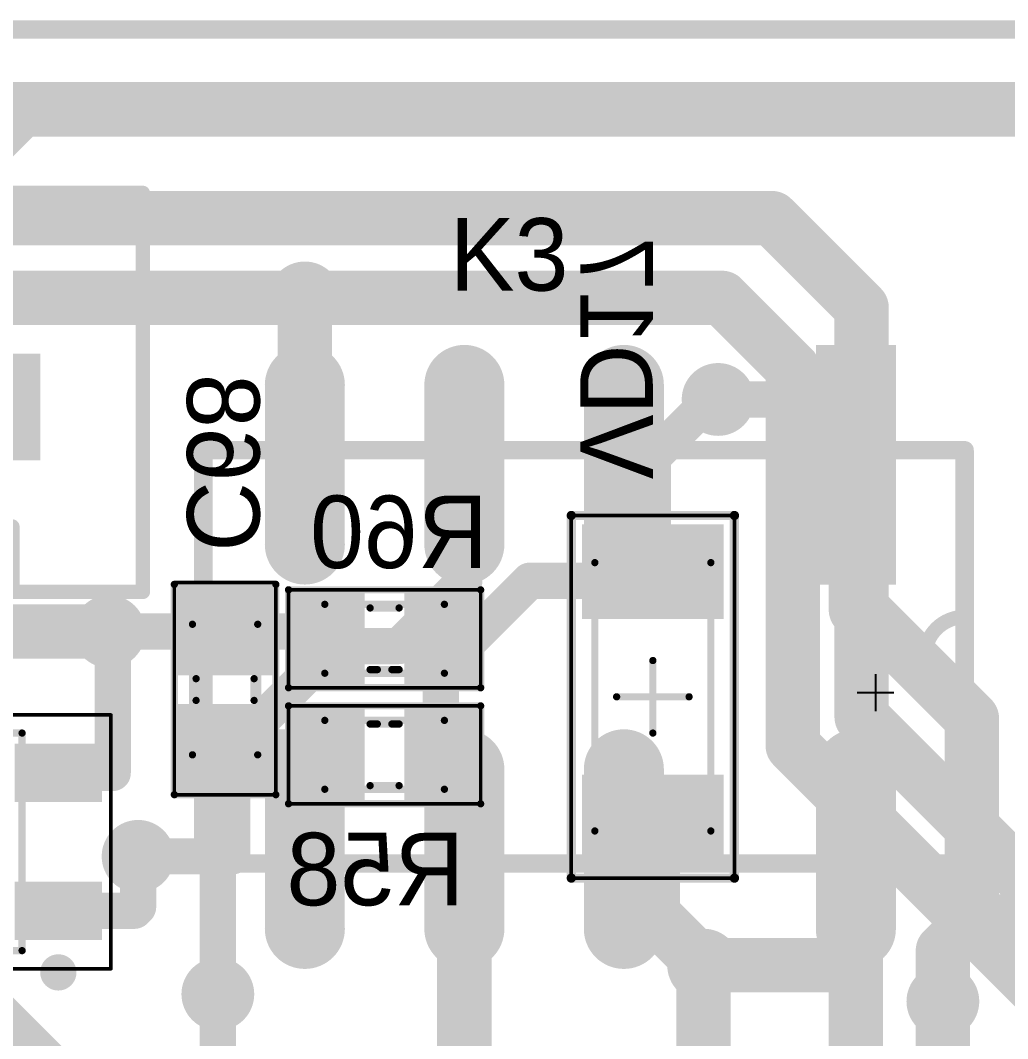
# Model space of a CAD drawing. Header units: millimetres. Extents: x 29 to 180, y 30 to 200.
# Drawn here: x 155.98 to 169.59, y 186.09 to 200.13 of the extents above; entities that cross this region are included whole.
import ezdxf

# ---------------------------------------------------------------- set-up
doc = ezdxf.new("R2010")
doc.units = ezdxf.units.MM
for name, color, linetype in [('BottomLayer', 5, 'Continuous'), ('BottomOverlay', 54, 'Continuous'), ('BottomPaste', 16, 'Continuous'), ('BottomSolder', 6, 'Continuous'), ('Mechanical1', 6, 'Continuous'), ('Mechanical13', 56, 'Continuous'), ('Mechanical15', 56, 'Continuous'), ('MultiLayer', 9, 'Continuous'), ('PadHoleLayer', 156, 'Continuous'), ('TopLayer', 1, 'Continuous'), ('TopOverlay', 2, 'Continuous'), ('TopPaste', 8, 'Continuous'), ('TopSolder', 216, 'Continuous'), ('ViaHoleLayer', 16, 'Continuous')]:
    doc.layers.add(name, color=color, linetype=linetype)

# ---------------------------------------------------------------- blocks, each defined once
blk = doc.blocks.new('FTR_B4GA_140')
at = {"layer": 'Mechanical13', "const_width": 0.254}
for points in [[(-0.2, -9), (-0.2, 1.5)], [(5.5, 1.5), (-0.2, 1.5)], [(5.5, -9), (5.5, 1.5)], [(5.5, -9), (-0.2, -9)]]:
    blk.add_lwpolyline(points, dxfattribs=at)
at = {"layer": 'Mechanical13', "const_width": 0.127}
for points in [[(-0.263, 1.5, 1), (-0.136, 1.5, 1)], [(-0.263, 1.5, 1), (-0.136, 1.5, 1)], [(5.436, 1.5, 1), (5.563, 1.5, 1)], [(5.436, 1.5, 1), (5.563, 1.5, 1)], [(-0.263, -9, 1), (-0.136, -9, 1)], [(-0.263, -9, 1), (-0.136, -9, 1)], [(5.436, -9, 1), (5.563, -9, 1)], [(5.436, -9, 1), (5.563, -9, 1)]]:
    blk.add_lwpolyline(points, format="xyb", close=True, dxfattribs=at)
at = {"layer": 'TopLayer', "const_width": 0.9}
for points in [[(6.4, 0), (4.2, 0)], [(1.1, -3.2), (-1.1, -3.2)], [(6.4, -3.2), (4.2, -3.2)], [(1.1, -5.4), (-1.1, -5.4)], [(6.4, -5.4), (4.2, -5.4)], [(1.1, -7.6), (-1.1, -7.6)], [(6.4, -7.6), (4.2, -7.6)]]:
    blk.add_lwpolyline(points, dxfattribs=at)
at = {"layer": 'TopLayer', "const_width": 0.45}
for points in [[(3.975, 0, 1), (4.425, 0, 1)], [(6.175, 0, 1), (6.625, 0, 1)], [(-1.325, -3.2, 1), (-0.875, -3.2, 1)], [(0.875, -3.2, 1), (1.325, -3.2, 1)], [(3.975, -3.2, 1), (4.425, -3.2, 1)], [(6.175, -3.2, 1), (6.625, -3.2, 1)], [(-1.325, -5.4, 1), (-0.875, -5.4, 1)], [(0.875, -5.4, 1), (1.325, -5.4, 1)], [(3.975, -5.4, 1), (4.425, -5.4, 1)], [(6.175, -5.4, 1), (6.625, -5.4, 1)], [(-1.325, -7.6, 1), (-0.875, -7.6, 1)], [(0.875, -7.6, 1), (1.325, -7.6, 1)], [(3.975, -7.6, 1), (4.425, -7.6, 1)], [(6.175, -7.6, 1), (6.625, -7.6, 1)]]:
    blk.add_lwpolyline(points, format="xyb", close=True, dxfattribs=at)
at = {"layer": 'TopLayer'}
blk.add_solid([(-1.55, -0.45), (1.55, -0.45), (-1.55, 0.45), (1.55, 0.45)], dxfattribs=at)
at = {"layer": 'TopOverlay', "const_width": 0.2}
for points in [[(-0.2, 1), (-0.2, 1.5)], [(2.1, 1.5), (-0.2, 1.5)], [(5.5, 1.5), (3.2, 1.5)], [(5.5, 1), (5.5, 1.5)], [(-0.2, -2.3), (-0.2, -0.9)], [(5.5, -2.3), (5.5, -0.9)], [(-0.2, -4.6), (-0.2, -4)], [(5.5, -4.6), (5.5, -4)], [(-0.2, -6.8), (-0.2, -6.3)], [(5.5, -6.8), (5.5, -6.3)], [(-0.2, -9), (-0.2, -8.6)], [(5.5, -9), (5.5, -8.6)], [(5.5, -9), (-0.2, -9)]]:
    blk.add_lwpolyline(points, dxfattribs=at)
at = {"layer": 'TopOverlay', "const_width": 0.1}
for points in [[(-0.25, 1.5, 1), (-0.15, 1.5, 1)], [(-0.25, 1.5, 1), (-0.15, 1.5, 1)], [(2.05, 1.5, 1), (2.15, 1.5, 1)], [(2.05, 1.5, 1), (2.15, 1.5, 1)], [(3.15, 1.5, 1), (3.25, 1.5, 1)], [(3.15, 1.5, 1), (3.25, 1.5, 1)], [(5.45, 1.5, 1), (5.55, 1.5, 1)], [(5.45, 1.5, 1), (5.55, 1.5, 1)], [(-0.25, 1, 1), (-0.15, 1, 1)], [(5.45, 1, 1), (5.55, 1, 1)], [(-0.25, -0.9, 1), (-0.15, -0.9, 1)], [(5.45, -0.9, 1), (5.55, -0.9, 1)], [(-0.25, -2.3, 1), (-0.15, -2.3, 1)], [(5.45, -2.3, 1), (5.55, -2.3, 1)], [(-0.25, -4, 1), (-0.15, -4, 1)], [(5.45, -4, 1), (5.55, -4, 1)], [(-0.25, -4.6, 1), (-0.15, -4.6, 1)], [(5.45, -4.6, 1), (5.55, -4.6, 1)], [(-0.25, -6.3, 1), (-0.15, -6.3, 1)], [(5.45, -6.3, 1), (5.55, -6.3, 1)], [(-0.25, -6.8, 1), (-0.15, -6.8, 1)], [(5.45, -6.8, 1), (5.55, -6.8, 1)], [(-0.25, -8.6, 1), (-0.15, -8.6, 1)], [(5.45, -8.6, 1), (5.55, -8.6, 1)], [(-0.25, -9, 1), (-0.15, -9, 1)], [(-0.25, -9, 1), (-0.15, -9, 1)], [(5.45, -9, 1), (5.55, -9, 1)], [(5.45, -9, 1), (5.55, -9, 1)]]:
    blk.add_lwpolyline(points, format="xyb", close=True, dxfattribs=at)
at = {"layer": 'TopOverlay', "const_width": 0.2}
blk.add_lwpolyline([(3.2, 1.5, -1), (2.1, 1.5)], format="xyb", dxfattribs=at)
at = {"layer": 'TopPaste', "const_width": 0.9}
for points in [[(6.4, 0), (4.2, 0)], [(1.1, -3.2), (-1.1, -3.2)], [(6.4, -3.2), (4.2, -3.2)], [(1.1, -5.4), (-1.1, -5.4)], [(6.4, -5.4), (4.2, -5.4)], [(1.1, -7.6), (-1.1, -7.6)], [(6.4, -7.6), (4.2, -7.6)]]:
    blk.add_lwpolyline(points, dxfattribs=at)
at = {"layer": 'TopPaste', "const_width": 0.45}
for points in [[(3.975, 0, 1), (4.425, 0, 1)], [(6.175, 0, 1), (6.625, 0, 1)], [(-1.325, -3.2, 1), (-0.875, -3.2, 1)], [(0.875, -3.2, 1), (1.325, -3.2, 1)], [(3.975, -3.2, 1), (4.425, -3.2, 1)], [(6.175, -3.2, 1), (6.625, -3.2, 1)], [(-1.325, -5.4, 1), (-0.875, -5.4, 1)], [(0.875, -5.4, 1), (1.325, -5.4, 1)], [(3.975, -5.4, 1), (4.425, -5.4, 1)], [(6.175, -5.4, 1), (6.625, -5.4, 1)], [(-1.325, -7.6, 1), (-0.875, -7.6, 1)], [(0.875, -7.6, 1), (1.325, -7.6, 1)], [(3.975, -7.6, 1), (4.425, -7.6, 1)], [(6.175, -7.6, 1), (6.625, -7.6, 1)]]:
    blk.add_lwpolyline(points, format="xyb", close=True, dxfattribs=at)
at = {"layer": 'TopPaste'}
blk.add_solid([(-1.55, -0.45), (1.55, -0.45), (-1.55, 0.45), (1.55, 0.45)], dxfattribs=at)
at = {"layer": 'TopSolder', "const_width": 1.103}
for points in [[(6.4, 0), (4.2, 0)], [(1.1, -3.2), (-1.1, -3.2)], [(6.4, -3.2), (4.2, -3.2)], [(1.1, -5.4), (-1.1, -5.4)], [(6.4, -5.4), (4.2, -5.4)], [(1.1, -7.6), (-1.1, -7.6)], [(6.4, -7.6), (4.2, -7.6)]]:
    blk.add_lwpolyline(points, dxfattribs=at)
at = {"layer": 'TopSolder', "const_width": 0.552}
for points in [[(3.924, 0, 1), (4.476, 0, 1)], [(6.124, 0, 1), (6.676, 0, 1)], [(-1.376, -3.2, 1), (-0.824, -3.2, 1)], [(0.824, -3.2, 1), (1.376, -3.2, 1)], [(3.924, -3.2, 1), (4.476, -3.2, 1)], [(6.124, -3.2, 1), (6.676, -3.2, 1)], [(-1.376, -5.4, 1), (-0.824, -5.4, 1)], [(0.824, -5.4, 1), (1.376, -5.4, 1)], [(3.924, -5.4, 1), (4.476, -5.4, 1)], [(6.124, -5.4, 1), (6.676, -5.4, 1)], [(-1.376, -7.6, 1), (-0.824, -7.6, 1)], [(0.824, -7.6, 1), (1.376, -7.6, 1)], [(3.924, -7.6, 1), (4.476, -7.6, 1)], [(6.124, -7.6, 1), (6.676, -7.6, 1)]]:
    blk.add_lwpolyline(points, format="xyb", close=True, dxfattribs=at)
at = {"layer": 'TopSolder'}
blk.add_solid([(-1.652, -0.552), (1.652, -0.552), (-1.652, 0.552), (1.652, 0.552)], dxfattribs=at)
blk = doc.blocks.new('SMD_R_0603_B_468')
at = {"layer": 'BottomLayer'}
for points in [[(-1.175, 0.525), (-1.175, -0.525), (-0.375, 0.525), (-0.375, -0.525)], [(0.375, 0.525), (0.375, -0.525), (1.175, 0.525), (1.175, -0.525)]]:
    blk.add_solid(points, dxfattribs=at)
at = {"layer": 'BottomOverlay', "const_width": 0.1}
for points in [[(1.325, 0.675), (-1.325, 0.675)], [(-1.325, 0.675), (-1.325, -0.675)], [(1.325, 0.675), (1.325, -0.675)], [(0.2, 0.425), (-0.2, 0.425)], [(-0.1, -0.425), (-0.2, -0.425)], [(0.1, -0.425), (-0.1, -0.425)], [(0.2, -0.425), (0.1, -0.425)], [(1.325, -0.675), (-1.325, -0.675)]]:
    blk.add_lwpolyline(points, dxfattribs=at)
at = {"layer": 'BottomOverlay', "const_width": 0.05}
for points in [[(-1.35, 0.675, 1), (-1.3, 0.675, 1)], [(-1.35, 0.675, 1), (-1.3, 0.675, 1)], [(1.3, 0.675, 1), (1.35, 0.675, 1)], [(1.3, 0.675, 1), (1.35, 0.675, 1)], [(-0.225, 0.425, 1), (-0.175, 0.425, 1)], [(0.175, 0.425, 1), (0.225, 0.425, 1)], [(-0.225, -0.425, 1), (-0.175, -0.425, 1)], [(-0.125, -0.425, 1), (-0.075, -0.425, 1)], [(-0.125, -0.425, 1), (-0.075, -0.425, 1)], [(0.075, -0.425, 1), (0.125, -0.425, 1)], [(0.075, -0.425, 1), (0.125, -0.425, 1)], [(0.175, -0.425, 1), (0.225, -0.425, 1)], [(-1.35, -0.675, 1), (-1.3, -0.675, 1)], [(-1.35, -0.675, 1), (-1.3, -0.675, 1)], [(1.3, -0.675, 1), (1.35, -0.675, 1)], [(1.3, -0.675, 1), (1.35, -0.675, 1)]]:
    blk.add_lwpolyline(points, format="xyb", close=True, dxfattribs=at)
at = {"layer": 'BottomPaste'}
for points in [[(-1.175, 0.525), (-1.175, -0.525), (-0.375, 0.525), (-0.375, -0.525)], [(0.375, 0.525), (0.375, -0.525), (1.175, 0.525), (1.175, -0.525)]]:
    blk.add_solid(points, dxfattribs=at)
at = {"layer": 'BottomSolder'}
for points in [[(-1.277, 0.627), (-1.277, -0.627), (-0.273, 0.627), (-0.273, -0.627)], [(0.273, 0.627), (0.273, -0.627), (1.277, 0.627), (1.277, -0.627)]]:
    blk.add_solid(points, dxfattribs=at)
at = {"layer": 'Mechanical13', "const_width": 0.1}
for points in [[(-0.825, 0.475), (-0.825, -0.475)], [(0.825, 0.475), (-0.825, 0.475)], [(0.825, 0.475), (0.825, -0.475)], [(0.825, -0.475), (-0.825, -0.475)]]:
    blk.add_lwpolyline(points, dxfattribs=at)
at = {"layer": 'Mechanical13', "const_width": 0.05}
for points in [[(-0.85, 0.475, 1), (-0.8, 0.475, 1)], [(-0.85, 0.475, 1), (-0.8, 0.475, 1)], [(0.8, 0.475, 1), (0.85, 0.475, 1)], [(0.8, 0.475, 1), (0.85, 0.475, 1)], [(-0.85, -0.475, 1), (-0.8, -0.475, 1)], [(-0.85, -0.475, 1), (-0.8, -0.475, 1)], [(0.8, -0.475, 1), (0.85, -0.475, 1)], [(0.8, -0.475, 1), (0.85, -0.475, 1)]]:
    blk.add_lwpolyline(points, format="xyb", close=True, dxfattribs=at)
at = {"layer": 'Mechanical15', "const_width": 0.05}
for points in [[(-1.325, 0.675), (-1.325, -0.675)], [(1.325, 0.675), (-1.325, 0.675)], [(1.325, 0.675), (1.325, -0.675)], [(1.325, -0.675), (-1.325, -0.675)]]:
    blk.add_lwpolyline(points, dxfattribs=at)
at = {"layer": 'Mechanical15', "const_width": 0.025}
for points in [[(-1.338, 0.675, 1), (-1.313, 0.675, 1)], [(-1.338, 0.675, 1), (-1.313, 0.675, 1)], [(1.313, 0.675, 1), (1.338, 0.675, 1)], [(1.313, 0.675, 1), (1.338, 0.675, 1)], [(-1.338, -0.675, 1), (-1.313, -0.675, 1)], [(-1.338, -0.675, 1), (-1.313, -0.675, 1)], [(1.313, -0.675, 1), (1.338, -0.675, 1)], [(1.313, -0.675, 1), (1.338, -0.675, 1)]]:
    blk.add_lwpolyline(points, format="xyb", close=True, dxfattribs=at)
blk = doc.blocks.new('SMD_R_0603_B_470')
at = {"layer": 'BottomLayer'}
for points in [[(-1.175, 0.525), (-1.175, -0.525), (-0.375, 0.525), (-0.375, -0.525)], [(0.375, 0.525), (0.375, -0.525), (1.175, 0.525), (1.175, -0.525)]]:
    blk.add_solid(points, dxfattribs=at)
at = {"layer": 'BottomOverlay', "const_width": 0.1}
for points in [[(-1.325, 0.675), (1.325, 0.675)], [(-1.325, -0.675), (-1.325, 0.675)], [(1.325, -0.675), (1.325, 0.675)], [(-0.2, 0.425), (0.2, 0.425)], [(-0.2, -0.425), (-0.1, -0.425)], [(-0.1, -0.425), (0.1, -0.425)], [(0.1, -0.425), (0.2, -0.425)], [(-1.325, -0.675), (1.325, -0.675)]]:
    blk.add_lwpolyline(points, dxfattribs=at)
at = {"layer": 'BottomOverlay', "const_width": 0.05}
for points in [[(-1.35, 0.675, 1), (-1.3, 0.675, 1)], [(-1.35, 0.675, 1), (-1.3, 0.675, 1)], [(1.3, 0.675, 1), (1.35, 0.675, 1)], [(1.3, 0.675, 1), (1.35, 0.675, 1)], [(-0.225, 0.425, 1), (-0.175, 0.425, 1)], [(0.175, 0.425, 1), (0.225, 0.425, 1)], [(-0.225, -0.425, 1), (-0.175, -0.425, 1)], [(-0.125, -0.425, 1), (-0.075, -0.425, 1)], [(-0.125, -0.425, 1), (-0.075, -0.425, 1)], [(0.075, -0.425, 1), (0.125, -0.425, 1)], [(0.075, -0.425, 1), (0.125, -0.425, 1)], [(0.175, -0.425, 1), (0.225, -0.425, 1)], [(-1.35, -0.675, 1), (-1.3, -0.675, 1)], [(-1.35, -0.675, 1), (-1.3, -0.675, 1)], [(1.3, -0.675, 1), (1.35, -0.675, 1)], [(1.3, -0.675, 1), (1.35, -0.675, 1)]]:
    blk.add_lwpolyline(points, format="xyb", close=True, dxfattribs=at)
at = {"layer": 'BottomPaste'}
for points in [[(-1.175, 0.525), (-1.175, -0.525), (-0.375, 0.525), (-0.375, -0.525)], [(0.375, 0.525), (0.375, -0.525), (1.175, 0.525), (1.175, -0.525)]]:
    blk.add_solid(points, dxfattribs=at)
at = {"layer": 'BottomSolder'}
for points in [[(-1.277, 0.627), (-1.277, -0.627), (-0.273, 0.627), (-0.273, -0.627)], [(0.273, 0.627), (0.273, -0.627), (1.277, 0.627), (1.277, -0.627)]]:
    blk.add_solid(points, dxfattribs=at)
at = {"layer": 'Mechanical13', "const_width": 0.1}
for points in [[(-0.825, -0.475), (-0.825, 0.475)], [(-0.825, 0.475), (0.825, 0.475)], [(0.825, -0.475), (0.825, 0.475)], [(-0.825, -0.475), (0.825, -0.475)]]:
    blk.add_lwpolyline(points, dxfattribs=at)
at = {"layer": 'Mechanical13', "const_width": 0.05}
for points in [[(-0.85, 0.475, 1), (-0.8, 0.475, 1)], [(-0.85, 0.475, 1), (-0.8, 0.475, 1)], [(0.8, 0.475, 1), (0.85, 0.475, 1)], [(0.8, 0.475, 1), (0.85, 0.475, 1)], [(-0.85, -0.475, 1), (-0.8, -0.475, 1)], [(-0.85, -0.475, 1), (-0.8, -0.475, 1)], [(0.8, -0.475, 1), (0.85, -0.475, 1)], [(0.8, -0.475, 1), (0.85, -0.475, 1)]]:
    blk.add_lwpolyline(points, format="xyb", close=True, dxfattribs=at)
at = {"layer": 'Mechanical15', "const_width": 0.05}
for points in [[(-1.325, -0.675), (-1.325, 0.675)], [(-1.325, 0.675), (1.325, 0.675)], [(1.325, -0.675), (1.325, 0.675)], [(-1.325, -0.675), (1.325, -0.675)]]:
    blk.add_lwpolyline(points, dxfattribs=at)
at = {"layer": 'Mechanical15', "const_width": 0.025}
for points in [[(-1.338, 0.675, 1), (-1.313, 0.675, 1)], [(-1.338, 0.675, 1), (-1.313, 0.675, 1)], [(1.313, 0.675, 1), (1.338, 0.675, 1)], [(1.313, 0.675, 1), (1.338, 0.675, 1)], [(-1.338, -0.675, 1), (-1.313, -0.675, 1)], [(-1.338, -0.675, 1), (-1.313, -0.675, 1)], [(1.313, -0.675, 1), (1.338, -0.675, 1)], [(1.313, -0.675, 1), (1.338, -0.675, 1)]]:
    blk.add_lwpolyline(points, format="xyb", close=True, dxfattribs=at)
blk = doc.blocks.new('SOT23_3_573')
at = {"layer": 'Mechanical13', "const_width": 0.1}
for points in [[(0.7, 1.5), (-0.7, 1.5)], [(-0.7, 1.5), (-0.7, -1.5)], [(0.7, 1.5), (0.7, -1.5)], [(0.7, -1.5), (-0.7, -1.5)]]:
    blk.add_lwpolyline(points, dxfattribs=at)
at = {"layer": 'Mechanical13', "const_width": 0.05}
for points in [[(-0.725, 1.5, 1), (-0.675, 1.5, 1)], [(-0.725, 1.5, 1), (-0.675, 1.5, 1)], [(0.675, 1.5, 1), (0.725, 1.5, 1)], [(0.675, 1.5, 1), (0.725, 1.5, 1)], [(-0.725, -1.5, 1), (-0.675, -1.5, 1)], [(-0.725, -1.5, 1), (-0.675, -1.5, 1)], [(0.675, -1.5, 1), (0.725, -1.5, 1)], [(0.675, -1.5, 1), (0.725, -1.5, 1)]]:
    blk.add_lwpolyline(points, format="xyb", close=True, dxfattribs=at)
at = {"layer": 'Mechanical15'}
for points, const_width in [([(1.925, 1.75), (-1.925, 1.75)], 0.05), ([(-1.925, 1.75), (-1.925, -1.75)], 0.05), ([(1.925, 1.75), (1.925, -1.75)], 0.05), ([(0, 0.5), (0, -0.5)], 0.1), ([(0.5, 0), (-0.5, 0)], 0.1), ([(1.925, -1.75), (-1.925, -1.75)], 0.05)]:
    blk.add_lwpolyline(points, dxfattribs=dict(at, const_width=const_width))
for points, const_width in [([(-1.937, 1.75, 1), (-1.913, 1.75, 1)], 0.025), ([(-1.937, 1.75, 1), (-1.913, 1.75, 1)], 0.025), ([(1.913, 1.75, 1), (1.937, 1.75, 1)], 0.025), ([(1.913, 1.75, 1), (1.937, 1.75, 1)], 0.025), ([(-0.025, 0.5, 1), (0.025, 0.5, 1)], 0.05), ([(-0.525, 0, 1), (-0.475, 0, 1)], 0.05), ([(0.475, 0, 1), (0.525, 0, 1)], 0.05), ([(-0.025, -0.5, 1), (0.025, -0.5, 1)], 0.05), ([(-1.937, -1.75, 1), (-1.913, -1.75, 1)], 0.025), ([(-1.937, -1.75, 1), (-1.913, -1.75, 1)], 0.025), ([(1.913, -1.75, 1), (1.937, -1.75, 1)], 0.025), ([(1.913, -1.75, 1), (1.937, -1.75, 1)], 0.025)]:
    blk.add_lwpolyline(points, format="xyb", close=True, dxfattribs=dict(at, const_width=const_width))
at = {"layer": 'TopLayer'}
for points in [[(-0.7, 0.65), (-0.7, 1.25), (-1.7, 0.65), (-1.7, 1.25)], [(1.7, -0.3), (1.7, 0.3), (0.7, -0.3), (0.7, 0.3)], [(-0.7, -1.25), (-0.7, -0.65), (-1.7, -1.25), (-1.7, -0.65)]]:
    blk.add_solid(points, dxfattribs=at)
at = {"layer": 'TopOverlay'}
for points, const_width in [([(-1.075, 1.8, 1), (-1.325, 1.8, 1)], 0.25), ([(-1.388, 1.8, 1), (-1.263, 1.8, 1)], 0.125), ([(-1.137, 1.8, 1), (-1.012, 1.8, 1)], 0.125), ([(-0.35, 1.5, 1), (-0.25, 1.5, 1)], 0.1), ([(0.65, 1.5, 1), (0.75, 1.5, 1)], 0.1), ([(0.65, 1.5, 1), (0.75, 1.5, 1)], 0.1), ([(0.65, 0.7, 1), (0.75, 0.7, 1)], 0.1), ([(0.65, -0.7, 1), (0.75, -0.7, 1)], 0.1), ([(-0.35, -1.5, 1), (-0.25, -1.5, 1)], 0.1), ([(0.65, -1.5, 1), (0.75, -1.5, 1)], 0.1), ([(0.65, -1.5, 1), (0.75, -1.5, 1)], 0.1)]:
    blk.add_lwpolyline(points, format="xyb", close=True, dxfattribs=dict(at, const_width=const_width))
at = {"layer": 'TopOverlay', "const_width": 0.2}
for points in [[(0.7, 1.5), (-0.3, 1.5)], [(0.7, 1.5), (0.7, 0.7)], [(0.7, -0.7), (0.7, -1.5)], [(0.7, -1.5), (-0.3, -1.5)]]:
    blk.add_lwpolyline(points, dxfattribs=at)
at = {"layer": 'TopPaste'}
for points in [[(-0.7, 0.65), (-0.7, 1.25), (-1.7, 0.65), (-1.7, 1.25)], [(1.7, -0.3), (1.7, 0.3), (0.7, -0.3), (0.7, 0.3)], [(-0.7, -1.25), (-0.7, -0.65), (-1.7, -1.25), (-1.7, -0.65)]]:
    blk.add_solid(points, dxfattribs=at)
at = {"layer": 'TopSolder'}
for points in [[(-0.598, 0.548), (-0.598, 1.352), (-1.802, 0.548), (-1.802, 1.352)], [(1.802, -0.402), (1.802, 0.402), (0.598, -0.402), (0.598, 0.402)], [(-0.598, -1.352), (-0.598, -0.548), (-1.802, -1.352), (-1.802, -0.548)]]:
    blk.add_solid(points, dxfattribs=at)
blk = doc.blocks.new('35362_0450_589')
at = {"layer": 'BottomLayer', "const_width": 0.61}
for points in [[(-6.305, 0, 1), (-5.695, 0, 1)], [(-4.304, 0, 1), (-3.695, 0, 1)], [(-2.305, 0, 1), (-1.695, 0, 1)]]:
    blk.add_lwpolyline(points, format="xyb", close=True, dxfattribs=at)
at = {"layer": 'BottomLayer'}
blk.add_solid([(-0.61, -0.61), (0.61, -0.61), (-0.61, 0.61), (0.61, 0.61)], dxfattribs=at)
at = {"layer": 'BottomSolder', "const_width": 0.736}
for points in [[(-6.368, 0, 1), (-5.632, 0, 1)], [(-4.368, 0, 1), (-3.632, 0, 1)], [(-2.368, 0, 1), (-1.632, 0, 1)]]:
    blk.add_lwpolyline(points, format="xyb", close=True, dxfattribs=at)
at = {"layer": 'BottomSolder'}
blk.add_solid([(-0.736, -0.736), (0.736, -0.736), (-0.736, 0.736), (0.736, 0.736)], dxfattribs=at)
at = {"layer": 'PadHoleLayer', "const_width": 0.406}
for points in [[(-6.203, 0, 1), (-5.797, 0, 1)], [(-4.203, 0, 1), (-3.796, 0, 1)], [(-2.203, 0, 1), (-1.797, 0, 1)], [(-0.203, 0, 1), (0.203, 0, 1)]]:
    blk.add_lwpolyline(points, format="xyb", close=True, dxfattribs=at)
at = {"layer": 'TopLayer', "const_width": 0.61}
for points in [[(-6.305, 0, 1), (-5.695, 0, 1)], [(-4.304, 0, 1), (-3.695, 0, 1)], [(-2.305, 0, 1), (-1.695, 0, 1)]]:
    blk.add_lwpolyline(points, format="xyb", close=True, dxfattribs=at)
at = {"layer": 'TopLayer'}
blk.add_solid([(-0.61, -0.61), (0.61, -0.61), (-0.61, 0.61), (0.61, 0.61)], dxfattribs=at)
at = {"layer": 'TopOverlay'}
for points, const_width in [([(-1, 4.275), (0, 3.275)], 0.254), ([(-1, 4.275), (1, 4.275)], 0.254), ([(0, 3.275), (1, 4.275)], 0.254), ([(-8.15, 2.95), (2.15, 2.95)], 0.2), ([(-8.15, -2.55), (-8.15, 2.95)], 0.2), ([(2.15, -2.55), (2.15, 2.95)], 0.2), ([(-6.5, -2.55), (-6.5, -1.65)], 0.2), ([(-6.5, -1.65), (0.35, -1.65)], 0.2), ([(-5, -1.65), (-1.15, -1.65)], 0.127), ([(-5, -2.35), (-5, -1.65)], 0.127), ([(-1.15, -2.35), (-1.15, -1.65)], 0.127), ([(0.35, -2.55), (0.35, -1.65)], 0.2), ([(-5.4, -3.55), (-5.4, -2.35)], 0.127), ([(-5.4, -2.35), (-0.8, -2.35)], 0.127), ([(-5, -2.35), (-1.15, -2.35)], 0.127), ([(-0.8, -3.55), (-0.8, -2.35)], 0.127), ([(-8.15, -2.55), (-6.5, -2.55)], 0.2), ([(0.35, -2.55), (2.15, -2.55)], 0.2), ([(-5.4, -3.55), (-0.8, -3.55)], 0.127)]:
    blk.add_lwpolyline(points, dxfattribs=dict(at, const_width=const_width))
for points, const_width in [([(-1.064, 4.275, 1), (-0.937, 4.275, 1)], 0.127), ([(-1.064, 4.275, 1), (-0.937, 4.275, 1)], 0.127), ([(0.936, 4.275, 1), (1.063, 4.275, 1)], 0.127), ([(0.936, 4.275, 1), (1.063, 4.275, 1)], 0.127), ([(-0.064, 3.275, 1), (0.063, 3.275, 1)], 0.127), ([(-0.064, 3.275, 1), (0.063, 3.275, 1)], 0.127), ([(-8.2, 2.95, 1), (-8.1, 2.95, 1)], 0.0999), ([(-8.2, 2.95, 1), (-8.1, 2.95, 1)], 0.0999), ([(2.1, 2.95, 1), (2.2, 2.95, 1)], 0.0999), ([(2.1, 2.95, 1), (2.2, 2.95, 1)], 0.0999), ([(-6.55, -1.65, 1), (-6.45, -1.65, 1)], 0.0999), ([(-6.55, -1.65, 1), (-6.45, -1.65, 1)], 0.0999), ([(-5.032, -1.65, 1), (-4.968, -1.65, 1)], 0.0635), ([(-5.032, -1.65, 1), (-4.968, -1.65, 1)], 0.0635), ([(-1.182, -1.65, 1), (-1.118, -1.65, 1)], 0.0635), ([(-1.182, -1.65, 1), (-1.118, -1.65, 1)], 0.0635), ([(0.3, -1.65, 1), (0.4, -1.65, 1)], 0.0999), ([(0.3, -1.65, 1), (0.4, -1.65, 1)], 0.0999), ([(-5.431, -2.35, 1), (-5.368, -2.35, 1)], 0.0635), ([(-5.431, -2.35, 1), (-5.368, -2.35, 1)], 0.0635), ([(-5.032, -2.35, 1), (-4.968, -2.35, 1)], 0.0635), ([(-5.032, -2.35, 1), (-4.968, -2.35, 1)], 0.0635), ([(-1.182, -2.35, 1), (-1.118, -2.35, 1)], 0.0635), ([(-1.182, -2.35, 1), (-1.118, -2.35, 1)], 0.0635), ([(-0.831, -2.35, 1), (-0.768, -2.35, 1)], 0.0635), ([(-0.831, -2.35, 1), (-0.768, -2.35, 1)], 0.0635), ([(-8.2, -2.55, 1), (-8.1, -2.55, 1)], 0.0999), ([(-8.2, -2.55, 1), (-8.1, -2.55, 1)], 0.0999), ([(-6.55, -2.55, 1), (-6.45, -2.55, 1)], 0.0999), ([(-6.55, -2.55, 1), (-6.45, -2.55, 1)], 0.0999), ([(0.3, -2.55, 1), (0.4, -2.55, 1)], 0.0999), ([(0.3, -2.55, 1), (0.4, -2.55, 1)], 0.0999), ([(2.1, -2.55, 1), (2.2, -2.55, 1)], 0.0999), ([(2.1, -2.55, 1), (2.2, -2.55, 1)], 0.0999), ([(-5.431, -3.55, 1), (-5.368, -3.55, 1)], 0.0635), ([(-5.431, -3.55, 1), (-5.368, -3.55, 1)], 0.0635), ([(-0.831, -3.55, 1), (-0.768, -3.55, 1)], 0.0635), ([(-0.831, -3.55, 1), (-0.768, -3.55, 1)], 0.0635)]:
    blk.add_lwpolyline(points, format="xyb", close=True, dxfattribs=dict(at, const_width=const_width))
at = {"layer": 'TopSolder', "const_width": 0.736}
for points in [[(-6.368, 0, 1), (-5.632, 0, 1)], [(-4.368, 0, 1), (-3.632, 0, 1)], [(-2.368, 0, 1), (-1.632, 0, 1)]]:
    blk.add_lwpolyline(points, format="xyb", close=True, dxfattribs=at)
at = {"layer": 'TopSolder'}
blk.add_solid([(-0.736, -0.736), (0.736, -0.736), (-0.736, 0.736), (0.736, 0.736)], dxfattribs=at)
blk = doc.blocks.new('SMD_C_0603_B_623')
at = {"layer": 'BottomLayer'}
for points in [[(-1.3, 0.55), (-1.3, -0.55), (-0.3, 0.55), (-0.3, -0.55)], [(0.3, 0.55), (0.3, -0.55), (1.3, 0.55), (1.3, -0.55)]]:
    blk.add_solid(points, dxfattribs=at)
at = {"layer": 'BottomOverlay', "const_width": 0.1}
for points in [[(-1.45, -0.7), (-1.45, 0.7)], [(1.45, 0.7), (-1.45, 0.7)], [(1.45, -0.7), (1.45, 0.7)], [(0.15, 0.4), (-0.15, 0.4)], [(0.15, -0.4), (-0.15, -0.4)], [(1.45, -0.7), (-1.45, -0.7)]]:
    blk.add_lwpolyline(points, dxfattribs=at)
at = {"layer": 'BottomOverlay', "const_width": 0.05}
for points in [[(-1.475, 0.7, 1), (-1.425, 0.7, 1)], [(-1.475, 0.7, 1), (-1.425, 0.7, 1)], [(1.425, 0.7, 1), (1.475, 0.7, 1)], [(1.425, 0.7, 1), (1.475, 0.7, 1)], [(-0.175, 0.4, 1), (-0.125, 0.4, 1)], [(0.125, 0.4, 1), (0.175, 0.4, 1)], [(-0.175, -0.4, 1), (-0.125, -0.4, 1)], [(0.125, -0.4, 1), (0.175, -0.4, 1)], [(-1.475, -0.7, 1), (-1.425, -0.7, 1)], [(-1.475, -0.7, 1), (-1.425, -0.7, 1)], [(1.425, -0.7, 1), (1.475, -0.7, 1)], [(1.425, -0.7, 1), (1.475, -0.7, 1)]]:
    blk.add_lwpolyline(points, format="xyb", close=True, dxfattribs=at)
at = {"layer": 'BottomPaste'}
for points in [[(-1.3, 0.55), (-1.3, -0.55), (-0.3, 0.55), (-0.3, -0.55)], [(0.3, 0.55), (0.3, -0.55), (1.3, 0.55), (1.3, -0.55)]]:
    blk.add_solid(points, dxfattribs=at)
at = {"layer": 'BottomSolder'}
for points in [[(-1.402, 0.652), (-1.402, -0.652), (-0.198, 0.652), (-0.198, -0.652)], [(0.198, 0.652), (0.198, -0.652), (1.402, 0.652), (1.402, -0.652)]]:
    blk.add_solid(points, dxfattribs=at)
at = {"layer": 'Mechanical13', "const_width": 0.1}
for points in [[(-0.9, -0.45), (-0.9, 0.45)], [(0.9, 0.45), (-0.9, 0.45)], [(0.9, -0.45), (0.9, 0.45)], [(0.9, -0.45), (-0.9, -0.45)]]:
    blk.add_lwpolyline(points, dxfattribs=at)
at = {"layer": 'Mechanical13', "const_width": 0.05}
for points in [[(-0.925, 0.45, 1), (-0.875, 0.45, 1)], [(-0.925, 0.45, 1), (-0.875, 0.45, 1)], [(0.875, 0.45, 1), (0.925, 0.45, 1)], [(0.875, 0.45, 1), (0.925, 0.45, 1)], [(-0.925, -0.45, 1), (-0.875, -0.45, 1)], [(-0.925, -0.45, 1), (-0.875, -0.45, 1)], [(0.875, -0.45, 1), (0.925, -0.45, 1)], [(0.875, -0.45, 1), (0.925, -0.45, 1)]]:
    blk.add_lwpolyline(points, format="xyb", close=True, dxfattribs=at)
at = {"layer": 'Mechanical15', "const_width": 0.05}
for points in [[(-1.475, -0.7), (-1.475, 0.7)], [(1.45, 0.7), (-1.475, 0.7)], [(1.45, -0.7), (1.45, 0.7)], [(1.45, -0.7), (-1.475, -0.7)]]:
    blk.add_lwpolyline(points, dxfattribs=at)
at = {"layer": 'Mechanical15', "const_width": 0.025}
for points in [[(-1.488, 0.7, 1), (-1.463, 0.7, 1)], [(-1.488, 0.7, 1), (-1.463, 0.7, 1)], [(1.438, 0.7, 1), (1.462, 0.7, 1)], [(1.438, 0.7, 1), (1.462, 0.7, 1)], [(-1.488, -0.7, 1), (-1.463, -0.7, 1)], [(-1.488, -0.7, 1), (-1.463, -0.7, 1)], [(1.438, -0.7, 1), (1.462, -0.7, 1)], [(1.438, -0.7, 1), (1.462, -0.7, 1)]]:
    blk.add_lwpolyline(points, format="xyb", close=True, dxfattribs=at)
blk = doc.blocks.new('SOD80C_B_624')
at = {"layer": 'BottomLayer'}
for points in [[(-2.275, 0.875), (-2.275, -0.875), (-1.175, 0.875), (-1.175, -0.875)], [(1.175, 0.875), (1.175, -0.875), (2.275, 0.875), (2.275, -0.875)]]:
    blk.add_solid(points, dxfattribs=at)
at = {"layer": 'BottomOverlay'}
for p, q in [((0.056, -3.325), (0.056, -2.817)), ((0.31, -3.071), (-0.198, -3.071))]:
    blk.add_line(p, q, dxfattribs=at)
at = {"layer": 'BottomOverlay', "const_width": 0.127}
for points in [[(-2.5, 1.125), (2.5, 1.125)], [(-2.5, 1.125), (-2.5, -1.125)], [(2.5, 1.125), (2.5, -1.125)], [(-2.5, -1.125), (2.5, -1.125)]]:
    blk.add_lwpolyline(points, dxfattribs=at)
at = {"layer": 'BottomOverlay', "const_width": 0.0635}
for points in [[(-2.532, 1.125, 1), (-2.468, 1.125, 1)], [(-2.532, 1.125, 1), (-2.468, 1.125, 1)], [(2.468, 1.125, 1), (2.532, 1.125, 1)], [(2.468, 1.125, 1), (2.532, 1.125, 1)], [(-2.532, -1.125, 1), (-2.468, -1.125, 1)], [(-2.532, -1.125, 1), (-2.468, -1.125, 1)], [(2.468, -1.125, 1), (2.532, -1.125, 1)], [(2.468, -1.125, 1), (2.532, -1.125, 1)]]:
    blk.add_lwpolyline(points, format="xyb", close=True, dxfattribs=at)
at = {"layer": 'BottomPaste'}
for points in [[(-2.275, 0.875), (-2.275, -0.875), (-1.175, 0.875), (-1.175, -0.875)], [(1.175, 0.875), (1.175, -0.875), (2.275, 0.875), (2.275, -0.875)]]:
    blk.add_solid(points, dxfattribs=at)
at = {"layer": 'BottomSolder'}
for points in [[(-2.377, 0.977), (-2.377, -0.977), (-1.073, 0.977), (-1.073, -0.977)], [(1.073, 0.977), (1.073, -0.977), (2.377, 0.977), (2.377, -0.977)]]:
    blk.add_solid(points, dxfattribs=at)
at = {"layer": 'Mechanical13', "const_width": 0.1}
for points in [[(-1.85, 0.8), (1.85, 0.8)], [(-1.85, 0.8), (-1.85, -0.8)], [(1.85, 0.8), (1.85, -0.8)], [(-1.85, -0.8), (1.85, -0.8)]]:
    blk.add_lwpolyline(points, dxfattribs=at)
at = {"layer": 'Mechanical13', "const_width": 0.05}
for points in [[(-1.875, 0.8, 1), (-1.825, 0.8, 1)], [(-1.875, 0.8, 1), (-1.825, 0.8, 1)], [(1.825, 0.8, 1), (1.875, 0.8, 1)], [(1.825, 0.8, 1), (1.875, 0.8, 1)], [(-1.875, -0.8, 1), (-1.825, -0.8, 1)], [(-1.875, -0.8, 1), (-1.825, -0.8, 1)], [(1.825, -0.8, 1), (1.875, -0.8, 1)], [(1.825, -0.8, 1), (1.875, -0.8, 1)]]:
    blk.add_lwpolyline(points, format="xyb", close=True, dxfattribs=at)
at = {"layer": 'Mechanical15'}
for points, const_width in [([(-2.5, 1.125), (2.5, 1.125)], 0.05), ([(-2.5, 1.125), (-2.5, -1.125)], 0.05), ([(2.5, 1.125), (2.5, -1.125)], 0.05), ([(0, 0.5), (0, -0.5)], 0.1), ([(-0.5, 0), (0.5, 0)], 0.1), ([(-2.5, -1.125), (2.5, -1.125)], 0.05)]:
    blk.add_lwpolyline(points, dxfattribs=dict(at, const_width=const_width))
for points, const_width in [([(-2.512, 1.125, 1), (-2.488, 1.125, 1)], 0.025), ([(-2.512, 1.125, 1), (-2.488, 1.125, 1)], 0.025), ([(2.488, 1.125, 1), (2.512, 1.125, 1)], 0.025), ([(2.488, 1.125, 1), (2.512, 1.125, 1)], 0.025), ([(-0.025, 0.5, 1), (0.025, 0.5, 1)], 0.05), ([(-0.525, 0, 1), (-0.475, 0, 1)], 0.05), ([(0.475, 0, 1), (0.525, 0, 1)], 0.05), ([(-0.025, -0.5, 1), (0.025, -0.5, 1)], 0.05), ([(-2.512, -1.125, 1), (-2.488, -1.125, 1)], 0.025), ([(-2.512, -1.125, 1), (-2.488, -1.125, 1)], 0.025), ([(2.488, -1.125, 1), (2.512, -1.125, 1)], 0.025), ([(2.488, -1.125, 1), (2.512, -1.125, 1)], 0.025)]:
    blk.add_lwpolyline(points, format="xyb", close=True, dxfattribs=dict(at, const_width=const_width))

msp = doc.modelspace()

# ---------------------------------------------------------------- linework, layer by layer
at = {"layer": 'BottomLayer'}
for points, const_width in [([(150.726, 197.4), (166.344, 197.4)], 0.75), ([(166.344, 197.4), (167.579, 196.165)], 0.75), ([(159.9, 196.3), (165.655, 196.3)], 0.75), ([(165.655, 196.3), (166.629, 195.326)], 0.75), ([(167.579, 190.521), (167.579, 196.165)], 0.75), ([(166.629, 190.126), (166.629, 195.326)], 0.75), ([(164.7, 194.1), (165.5, 194.9)], 0.5), ([(165.5, 194.9), (165.6, 194.9)], 0.5), ([(164.7, 192.525), (164.7, 194.1)], 0.5), ([(164.575, 192.4), (164.7, 192.525)], 0.5), ([(162.2, 191.6), (163, 192.4)], 0.5), ([(163, 192.4), (164.575, 192.4)], 0.5), ([(154, 191.7), (157.2, 191.7)], 0.75), ([(157.2, 191.7), (160.125, 191.7)], 0.5), ([(160.125, 191.7), (160.225, 191.6)], 0.5), ([(161.775, 190), (161.775, 191.6)], 0.5), ([(161.775, 191.6), (162.2, 191.6)], 0.5), ([(167.579, 190.521), (171.9, 186.2)], 0.75), ([(166.629, 190.126), (171.855, 184.9)], 0.75), ([(158.8, 190.1), (158.9, 190)], 0.5), ([(158.8, 190.1), (160.025, 190.1)], 0.5), ([(158.9, 188.6), (158.9, 190)], 0.5), ([(160.025, 190.1), (160.125, 190)], 0.5), ([(164.7, 187.8), (164.7, 189.075)], 0.75), ([(157.6, 188.6), (158.9, 188.6)], 0.5), ([(153.6, 188.4), (156.5, 185.5)], 0.75), ([(164.7, 187.8), (165.4, 187.1)], 0.75), ([(158.7, 156.1), (158.7, 186.7)], 0.5), ([(168.7, 175.3), (168.7, 186.6)], 0.75)]:
    msp.add_lwpolyline(points, dxfattribs=dict(at, const_width=const_width))
for points, const_width in [([(166.156, 197.4, 1), (166.531, 197.4, 1)], 0.375), ([(166.156, 197.4, 1), (166.531, 197.4, 1)], 0.375), ([(159.7, 196.3, 1), (160.1, 196.3, 1)], 0.4), ([(159.712, 196.3, 1), (160.088, 196.3, 1)], 0.375), ([(165.468, 196.3, 1), (165.843, 196.3, 1)], 0.375), ([(165.468, 196.3, 1), (165.843, 196.3, 1)], 0.375), ([(167.392, 196.165, 1), (167.767, 196.165, 1)], 0.375), ([(167.392, 196.165, 1), (167.767, 196.165, 1)], 0.375), ([(166.442, 195.326, 1), (166.817, 195.326, 1)], 0.375), ([(166.442, 195.326, 1), (166.817, 195.326, 1)], 0.375), ([(165.4, 194.9, 1), (165.8, 194.9, 1)], 0.4), ([(165.375, 194.9, 1), (165.625, 194.9, 1)], 0.25), ([(165.375, 194.9, 1), (165.625, 194.9, 1)], 0.25), ([(165.475, 194.9, 1), (165.725, 194.9, 1)], 0.25), ([(164.575, 194.1, 1), (164.825, 194.1, 1)], 0.25), ([(164.575, 194.1, 1), (164.825, 194.1, 1)], 0.25), ([(164.575, 192.525, 1), (164.825, 192.525, 1)], 0.25), ([(164.575, 192.525, 1), (164.825, 192.525, 1)], 0.25), ([(162.875, 192.4, 1), (163.125, 192.4, 1)], 0.25), ([(162.875, 192.4, 1), (163.125, 192.4, 1)], 0.25), ([(164.45, 192.4, 1), (164.7, 192.4, 1)], 0.25), ([(164.45, 192.4, 1), (164.7, 192.4, 1)], 0.25), ([(157, 191.7, 1), (157.4, 191.7, 1)], 0.4), ([(157.013, 191.7, 1), (157.388, 191.7, 1)], 0.375), ([(157.075, 191.7, 1), (157.325, 191.7, 1)], 0.25), ([(160, 191.7, 1), (160.25, 191.7, 1)], 0.25), ([(160, 191.7, 1), (160.25, 191.7, 1)], 0.25), ([(160.1, 191.6, 1), (160.35, 191.6, 1)], 0.25), ([(161.65, 191.6, 1), (161.9, 191.6, 1)], 0.25), ([(161.65, 191.6, 1), (161.9, 191.6, 1)], 0.25), ([(162.075, 191.6, 1), (162.325, 191.6, 1)], 0.25), ([(162.075, 191.6, 1), (162.325, 191.6, 1)], 0.25), ([(167.392, 190.521, 1), (167.767, 190.521, 1)], 0.375), ([(167.392, 190.521, 1), (167.767, 190.521, 1)], 0.375), ([(166.442, 190.126, 1), (166.817, 190.126, 1)], 0.375), ([(166.442, 190.126, 1), (166.817, 190.126, 1)], 0.375), ([(158.675, 190.1, 1), (158.925, 190.1, 1)], 0.25), ([(158.675, 190.1, 1), (158.925, 190.1, 1)], 0.25), ([(158.775, 190, 1), (159.025, 190, 1)], 0.25), ([(158.775, 190, 1), (159.025, 190, 1)], 0.25), ([(159.9, 190.1, 1), (160.15, 190.1, 1)], 0.25), ([(159.9, 190.1, 1), (160.15, 190.1, 1)], 0.25), ([(160, 190, 1), (160.25, 190, 1)], 0.25), ([(161.65, 190, 1), (161.9, 190, 1)], 0.25), ([(164.513, 189.075, 1), (164.888, 189.075, 1)], 0.375), ([(157.4, 188.6, 1), (157.8, 188.6, 1)], 0.4), ([(157.475, 188.6, 1), (157.725, 188.6, 1)], 0.25), ([(158.775, 188.6, 1), (159.025, 188.6, 1)], 0.25), ([(158.775, 188.6, 1), (159.025, 188.6, 1)], 0.25), ([(164.513, 187.8, 1), (164.888, 187.8, 1)], 0.375), ([(164.513, 187.8, 1), (164.888, 187.8, 1)], 0.375), ([(165.2, 187.1, 1), (165.6, 187.1, 1)], 0.4), ([(165.213, 187.1, 1), (165.588, 187.1, 1)], 0.375), ([(158.5, 186.7, 1), (158.9, 186.7, 1)], 0.4), ([(158.575, 186.7, 1), (158.825, 186.7, 1)], 0.25), ([(168.5, 186.6, 1), (168.9, 186.6, 1)], 0.4), ([(168.513, 186.6, 1), (168.888, 186.6, 1)], 0.375)]:
    msp.add_lwpolyline(points, format="xyb", close=True, dxfattribs=dict(at, const_width=const_width))
at = {"layer": 'BottomSolder', "const_width": 0.502}
for points in [[(159.649, 196.3, 1), (160.151, 196.3, 1)], [(165.349, 194.9, 1), (165.851, 194.9, 1)], [(156.949, 191.7, 1), (157.451, 191.7, 1)], [(157.349, 188.6, 1), (157.851, 188.6, 1)], [(165.149, 187.1, 1), (165.651, 187.1, 1)], [(158.449, 186.7, 1), (158.951, 186.7, 1)], [(168.449, 186.6, 1), (168.951, 186.6, 1)]]:
    msp.add_lwpolyline(points, format="xyb", close=True, dxfattribs=at)
at = {"layer": 'Mechanical1', "const_width": 0.254}
msp.add_lwpolyline([(30, 200), (180, 200)], dxfattribs=at)
at = {"layer": 'MultiLayer', "const_width": 0.4}
for points in [[(159.7, 196.3, 1), (160.1, 196.3, 1)], [(165.4, 194.9, 1), (165.8, 194.9, 1)], [(157, 191.7, 1), (157.4, 191.7, 1)], [(157.4, 188.6, 1), (157.8, 188.6, 1)], [(165.2, 187.1, 1), (165.6, 187.1, 1)], [(158.5, 186.7, 1), (158.9, 186.7, 1)], [(168.5, 186.6, 1), (168.9, 186.6, 1)]]:
    msp.add_lwpolyline(points, format="xyb", close=True, dxfattribs=at)
at = {"layer": 'TopLayer'}
for points, const_width in [([(146.9, 198.9), (171.6, 198.9)], 0.75), ([(155.515, 196.1), (155.715, 196.3)], 0.75), ([(155.715, 196.3), (159.9, 196.3)], 0.75), ([(159.9, 194), (159.9, 196.3)], 0.75), ([(165.6, 194.9), (167.5, 194.9)], 0.5), ([(167.5, 194), (167.5, 194.9)], 0.5), ([(167.5, 192), (167.5, 194)], 0.75), ([(162.1, 192.4), (162.1, 194)], 0.5), ([(161.2, 191.5), (162.1, 192.4)], 0.5), ([(167.5, 192), (167.6, 191.9)], 0.75), ([(167.6, 191.9), (167.7, 191.9)], 0.75), ([(167.7, 191.9), (169.1, 190.5)], 0.75), ([(157.2, 191.7), (157.25, 191.65)], 0.5), ([(157.25, 189.75), (157.25, 191.65)], 0.5), ([(158.7, 189.873), (160.327, 191.5)], 0.5), ([(160.327, 191.5), (161.2, 191.5)], 0.5), ([(169.1, 187.7), (169.1, 190.5)], 0.75), ([(158.7, 186.7), (158.7, 189.873)], 0.5), ([(156.5, 189.75), (157.25, 189.75)], 0.5), ([(157.6, 187.9), (157.6, 188.6)], 0.5), ([(167.5, 187.1), (167.5, 188.6)], 0.75), ([(161.9, 188.5), (162.1, 188.3)], 0.5), ([(162.1, 185.45), (162.1, 188.3)], 0.75), ([(157.55, 187.85), (157.6, 187.9)], 0.5), ([(156.5, 187.85), (157.55, 187.85)], 0.5), ([(168.7, 187.3), (169.1, 187.7)], 0.75), ([(169.1, 187.7), (170.5, 187.7)], 0.75), ([(168.7, 186.6), (168.7, 187.3)], 0.75), ([(165.4, 187.1), (167.5, 187.1)], 0.75), ([(165.4, 185.7), (165.4, 187.1)], 0.75), ([(167.5, 185.571), (167.5, 187.1)], 0.75)]:
    msp.add_lwpolyline(points, dxfattribs=dict(at, const_width=const_width))
for points, const_width in [([(155.527, 196.3, 1), (155.902, 196.3, 1)], 0.375), ([(155.527, 196.3, 1), (155.902, 196.3, 1)], 0.375), ([(159.7, 196.3, 1), (160.1, 196.3, 1)], 0.4), ([(159.712, 196.3, 1), (160.088, 196.3, 1)], 0.375), ([(159.712, 196.3, 1), (160.088, 196.3, 1)], 0.375), ([(165.4, 194.9, 1), (165.8, 194.9, 1)], 0.4), ([(165.475, 194.9, 1), (165.725, 194.9, 1)], 0.25), ([(167.375, 194.9, 1), (167.625, 194.9, 1)], 0.25), ([(167.375, 194.9, 1), (167.625, 194.9, 1)], 0.25), ([(159.712, 194, 1), (160.088, 194, 1)], 0.375), ([(167.313, 194, 1), (167.688, 194, 1)], 0.375), ([(161.975, 194, 1), (162.225, 194, 1)], 0.25), ([(167.375, 194, 1), (167.625, 194, 1)], 0.25), ([(161.975, 192.4, 1), (162.225, 192.4, 1)], 0.25), ([(161.975, 192.4, 1), (162.225, 192.4, 1)], 0.25), ([(167.313, 192, 1), (167.688, 192, 1)], 0.375), ([(167.313, 192, 1), (167.688, 192, 1)], 0.375), ([(167.412, 191.9, 1), (167.788, 191.9, 1)], 0.375), ([(167.412, 191.9, 1), (167.788, 191.9, 1)], 0.375), ([(167.513, 191.9, 1), (167.888, 191.9, 1)], 0.375), ([(167.513, 191.9, 1), (167.888, 191.9, 1)], 0.375), ([(157, 191.7, 1), (157.4, 191.7, 1)], 0.4), ([(157.075, 191.7, 1), (157.325, 191.7, 1)], 0.25), ([(157.125, 191.65, 1), (157.375, 191.65, 1)], 0.25), ([(157.125, 191.65, 1), (157.375, 191.65, 1)], 0.25), ([(160.202, 191.5, 1), (160.452, 191.5, 1)], 0.25), ([(160.202, 191.5, 1), (160.452, 191.5, 1)], 0.25), ([(161.075, 191.5, 1), (161.325, 191.5, 1)], 0.25), ([(161.075, 191.5, 1), (161.325, 191.5, 1)], 0.25), ([(168.913, 190.5, 1), (169.288, 190.5, 1)], 0.375), ([(168.913, 190.5, 1), (169.288, 190.5, 1)], 0.375), ([(158.575, 189.873, 1), (158.825, 189.873, 1)], 0.25), ([(158.575, 189.873, 1), (158.825, 189.873, 1)], 0.25), ([(156.375, 189.75, 1), (156.625, 189.75, 1)], 0.25), ([(157.125, 189.75, 1), (157.375, 189.75, 1)], 0.25), ([(157.125, 189.75, 1), (157.375, 189.75, 1)], 0.25), ([(157.4, 188.6, 1), (157.8, 188.6, 1)], 0.4), ([(157.475, 188.6, 1), (157.725, 188.6, 1)], 0.25), ([(167.313, 188.6, 1), (167.688, 188.6, 1)], 0.375), ([(161.775, 188.5, 1), (162.025, 188.5, 1)], 0.25), ([(161.913, 188.3, 1), (162.288, 188.3, 1)], 0.375), ([(161.975, 188.3, 1), (162.225, 188.3, 1)], 0.25), ([(157.475, 187.9, 1), (157.725, 187.9, 1)], 0.25), ([(157.475, 187.9, 1), (157.725, 187.9, 1)], 0.25), ([(156.375, 187.85, 1), (156.625, 187.85, 1)], 0.25), ([(157.425, 187.85, 1), (157.675, 187.85, 1)], 0.25), ([(157.425, 187.85, 1), (157.675, 187.85, 1)], 0.25), ([(168.913, 187.7, 1), (169.288, 187.7, 1)], 0.375), ([(168.913, 187.7, 1), (169.288, 187.7, 1)], 0.375), ([(168.913, 187.7, 1), (169.288, 187.7, 1)], 0.375), ([(168.513, 187.3, 1), (168.888, 187.3, 1)], 0.375), ([(168.513, 187.3, 1), (168.888, 187.3, 1)], 0.375), ([(165.2, 187.1, 1), (165.6, 187.1, 1)], 0.4), ([(165.213, 187.1, 1), (165.588, 187.1, 1)], 0.375), ([(165.213, 187.1, 1), (165.588, 187.1, 1)], 0.375), ([(167.313, 187.1, 1), (167.688, 187.1, 1)], 0.375), ([(167.313, 187.1, 1), (167.688, 187.1, 1)], 0.375), ([(167.313, 187.1, 1), (167.688, 187.1, 1)], 0.375), ([(158.5, 186.7, 1), (158.9, 186.7, 1)], 0.4), ([(158.575, 186.7, 1), (158.825, 186.7, 1)], 0.25), ([(168.5, 186.6, 1), (168.9, 186.6, 1)], 0.4), ([(168.513, 186.6, 1), (168.888, 186.6, 1)], 0.375)]:
    msp.add_lwpolyline(points, format="xyb", close=True, dxfattribs=dict(at, const_width=const_width))
at = {"layer": 'TopSolder', "const_width": 0.502}
for points in [[(159.649, 196.3, 1), (160.151, 196.3, 1)], [(165.349, 194.9, 1), (165.851, 194.9, 1)], [(156.949, 191.7, 1), (157.451, 191.7, 1)], [(157.349, 188.6, 1), (157.851, 188.6, 1)], [(165.149, 187.1, 1), (165.651, 187.1, 1)], [(158.449, 186.7, 1), (158.951, 186.7, 1)], [(168.449, 186.6, 1), (168.951, 186.6, 1)]]:
    msp.add_lwpolyline(points, format="xyb", close=True, dxfattribs=at)
at = {"layer": 'ViaHoleLayer', "const_width": 0.25}
for points in [[(159.775, 196.3, 1), (160.025, 196.3, 1)], [(165.475, 194.9, 1), (165.725, 194.9, 1)], [(157.075, 191.7, 1), (157.325, 191.7, 1)], [(157.475, 188.6, 1), (157.725, 188.6, 1)], [(165.275, 187.1, 1), (165.525, 187.1, 1)], [(158.575, 186.7, 1), (158.825, 186.7, 1)], [(168.575, 186.6, 1), (168.825, 186.6, 1)]]:
    msp.add_lwpolyline(points, format="xyb", close=True, dxfattribs=at)

# ---------------------------------------------------------------- block references
msp.add_blockref('35362_0450_589', (155.515, 194.797))
for name, p, rotation in [('FTR_B4GA_140', (167.5, 194), 270), ('SOD80C_B_624', (164.7, 190.8), 90), ('SMD_C_0603_B_623', (158.8, 190.9), 270), ('SMD_R_0603_B_470', (161, 191.6), 360), ('SMD_R_0603_B_468', (161, 190), 180), ('SOT23_3_573', (155.3, 188.8), 180)]:
    msp.add_blockref(name, p, dxfattribs=dict(rotation=rotation))

# ---------------------------------------------------------------- texts
at = {"layer": 'BottomOverlay', "text_generation_flag": 2}
for s, p in [('VD17', (163.7, 193.8)), ('C68', (158.275, 192.8))]:
    msp.add_text(s, height=1, rotation=270, dxfattribs=at).set_placement(p)
for s, p in [('R60', (162.425, 192.575)), ('R58', (162.1, 187.925))]:
    msp.add_text(s, height=1, dxfattribs=at).set_placement(p)
at = {"layer": 'TopOverlay'}
msp.add_text('K3', height=1, dxfattribs=at).set_placement((161.9, 196.4))

doc.saveas('drawing.dxf')
